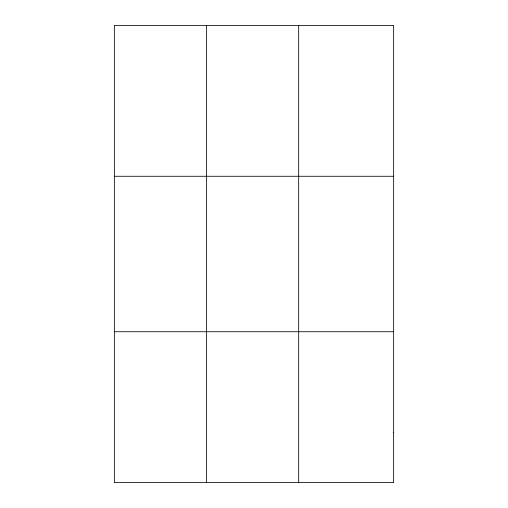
<?xml version="1.0" encoding="UTF-8"?>
<svg xmlns="http://www.w3.org/2000/svg" width="508" height="508" viewBox="0 0 508 508"><rect width="100%" height="100%" fill="white"/><g stroke="black" fill="none" stroke-linecap="round" stroke-linejoin="round"><path stroke-width="0.76" d="M206.521 482.6L206.521 25.4M298.685 482.6L298.685 25.4M114.357 176.276L393.643 176.276M114.357 331.724L393.643 331.724M393.643 432.308L393.643 482.6L114.357 482.6L114.357 25.4L393.643 25.4L393.643 432.308"/></g></svg>
